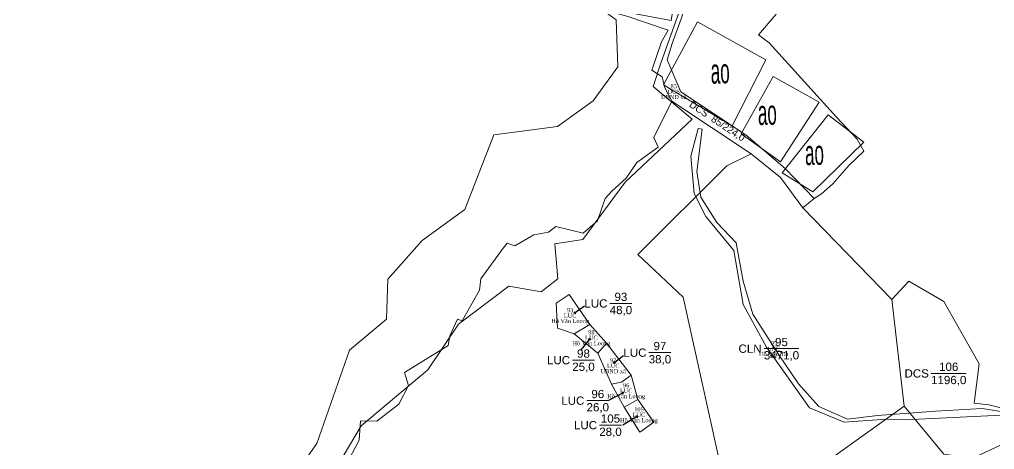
# Model space of a CAD drawing. Header units: metres. Extents: x 0 to 551036, y 0 to 1845929.
# Drawn here: x 548068.7 to 548304.8, y 1841748.4 to 1841852.5 of the extents above; entities that cross this region are included whole.
import ezdxf
from ezdxf.enums import TextEntityAlignment as Align

# ---------------------------------------------------------------- set-up
doc = ezdxf.new("R2010")
doc.units = ezdxf.units.M
doc.header["$MEASUREMENT"] = 0
for name, color, linetype, lineweight in [('BD HH1 KEM TMB$0$ao_ho_song_suoi', 7, 'Continuous', 0), ('BD HH1 KEM TMB$0$duongdapcao', 7, 'Continuous', 0), ('BD HH1 KEM TMB$0$duongdat', 7, 'Continuous', 0), ('BD HH1 KEM TMB$0$ghichuthuyetminh', 7, 'Continuous', 0), ('Level 10', 7, 'Continuous', 0), ('Level 13', 7, 'Continuous', 0), ('Level 15', 7, 'Continuous', 0), ('Level 2', 7, 'Continuous', 0), ('Level 4', 7, 'Continuous', 0)]:
    doc.layers.add(name, color=color, linetype=linetype, lineweight=lineweight)
doc.styles.add('BD HH1 KEM TMB$0$ghichuduongdien', font='', dxfattribs={"height": 6})
doc.styles.get("Standard").update_dxf_attribs({"font": '', "height": 4})
doc.styles.add('Style-Arial', font='arial.ttf')
doc.styles.add('Style-Times New Roman', font='times.ttf')
doc.styles.get('BD HH1 KEM TMB$0$ghichuduongdien').set_extended_font_data('.VnArial Narrow')
doc.styles.get('Standard').set_extended_font_data('.VnArial')
doc.dimstyles.get("Standard").update_dxf_attribs({"dimtxt": 0.18, "dimasz": 0.18, "dimexe": 0.18, "dimexo": 0.0625, "dimgap": 0.09, "dimtad": 0, "dimtih": 1, "dimtoh": 1, "dimdec": 4, "dimzin": 0, "dimdsep": 46, "dimtxsty": 'Standard', "dimcen": 0.09, "dimadec": 0, "dimazin": 0, "dimtfac": 1, "dimtdec": 4, "dimtofl": 0, "dimtmove": 0, "dimatfit": 3, "dimfxl": 1, "dimtolj": 1, "dimtzin": 0, "dimarcsym": 0})

# ---------------------------------------------------------------- blocks, each defined once
blk = doc.blocks.new('N_THUA_31')
at = {"layer": 'Level 13', "color": 5, "linetype": 'Continuous', "lineweight": 0, "style": 'Style-Arial'}
blk.add_text('85', height=1.7, rotation=326.4021, dxfattribs=at).set_placement((0.72, -0.48), align=Align.MIDDLE_RIGHT)
at = {"layer": 'Level 13', "color": 2, "linetype": 'Continuous', "lineweight": 0, "style": 'Style-Arial'}
blk.add_text('/', height=1.7, rotation=326.4021, dxfattribs=at).set_placement((1, -0.66), align=Align.MIDDLE_CENTER)
at = {"layer": 'Level 2', "color": 3, "linetype": 'Continuous', "lineweight": 0, "style": 'Style-Arial'}
blk.add_text('DCS ', height=1.7, rotation=326.4021, dxfattribs=at).set_placement((-2.05, 1.36), align=Align.MIDDLE_RIGHT)
at = {"layer": 'Level 4', "color": 1, "linetype": 'Continuous', "lineweight": 0, "style": 'Style-Arial'}
blk.add_text('224,0', height=1.7, rotation=326.4021, dxfattribs=at).set_placement((1.27, -0.85), align=Align.MIDDLE_LEFT)
blk = doc.blocks.new('N_THUA_36')
at = {"layer": 'Level 13', "color": 2, "linetype": 'Continuous', "lineweight": 0}
blk.add_line((-2.37, 0), (6.04, 0), dxfattribs=at)
at = {"layer": 'Level 13', "color": 5, "linetype": 'Continuous', "lineweight": 0, "style": 'Style-Arial'}
blk.add_text('95', height=2, dxfattribs=at).set_placement((1.84, 1.6), align=Align.MIDDLE_CENTER)
at = {"layer": 'Level 2', "color": 3, "linetype": 'Continuous', "lineweight": 0, "style": 'Style-Arial'}
blk.add_text('CLN', height=2, dxfattribs=at).set_placement((-2.97, 0), align=Align.MIDDLE_RIGHT)
at = {"layer": 'Level 4', "color": 1, "linetype": 'Continuous', "lineweight": 0, "style": 'Style-Arial'}
blk.add_text('3471,0', height=2, dxfattribs=at).set_placement((1.84, -1.6), align=Align.MIDDLE_CENTER)
blk = doc.blocks.new('N_THUA_44')
at = {"layer": 'Level 13', "color": 2, "linetype": 'Continuous', "lineweight": 0}
blk.add_line((-1.85, 0), (6.56, 0), dxfattribs=at)
at = {"layer": 'Level 13', "color": 5, "linetype": 'Continuous', "lineweight": 0, "style": 'Style-Arial'}
blk.add_text('106', height=2, dxfattribs=at).set_placement((2.36, 1.6), align=Align.MIDDLE_CENTER)
at = {"layer": 'Level 2', "color": 3, "linetype": 'Continuous', "lineweight": 0, "style": 'Style-Arial'}
blk.add_text('DCS', height=2, dxfattribs=at).set_placement((-2.45, 0), align=Align.MIDDLE_RIGHT)
at = {"layer": 'Level 4', "color": 1, "linetype": 'Continuous', "lineweight": 0, "style": 'Style-Arial'}
blk.add_text('1196,0', height=2, dxfattribs=at).set_placement((2.36, -1.6), align=Align.MIDDLE_CENTER)
blk = doc.blocks.new('N_THUA_165')
at = {"layer": 'Level 13', "color": 2, "linetype": 'Continuous', "lineweight": 0}
blk.add_line((0, 0), (5.3, 0), dxfattribs=at)
at = {"layer": 'Level 13', "color": 5, "linetype": 'Continuous', "lineweight": 0, "style": 'Style-Arial'}
blk.add_text('93', height=2, dxfattribs=at).set_placement((2.65, 1.6), align=Align.MIDDLE_CENTER)
at = {"layer": 'Level 2', "color": 3, "linetype": 'Continuous', "lineweight": 0, "style": 'Style-Arial'}
blk.add_text('LUC', height=2, dxfattribs=at).set_placement((-0.6, 0), align=Align.MIDDLE_RIGHT)
at = {"layer": 'Level 4', "color": 1, "linetype": 'Continuous', "lineweight": 0, "style": 'Style-Arial'}
blk.add_text('48,0', height=2, dxfattribs=at).set_placement((2.65, -1.6), align=Align.MIDDLE_CENTER)
blk = doc.blocks.new('TerminatorOpen')
at = {"color": 0, "linetype": 'ByBlock', "lineweight": -2}
for q in [(-1, 0.5), (-1, 0), (-1, -0.5)]:
    blk.add_line((0, 0), q, dxfattribs=at)
blk = doc.blocks.new('N_THUA_167')
at = {"layer": 'Level 13', "color": 2, "linetype": 'Continuous', "lineweight": 0}
blk.add_line((0, 0), (5.3, 0), dxfattribs=at)
at = {"layer": 'Level 13', "color": 5, "linetype": 'Continuous', "lineweight": 0, "style": 'Style-Arial'}
blk.add_text('97', height=2, dxfattribs=at).set_placement((2.65, 1.6), align=Align.MIDDLE_CENTER)
at = {"layer": 'Level 2', "color": 3, "linetype": 'Continuous', "lineweight": 0, "style": 'Style-Arial'}
blk.add_text('LUC', height=2, dxfattribs=at).set_placement((-0.6, 0), align=Align.MIDDLE_RIGHT)
at = {"layer": 'Level 4', "color": 1, "linetype": 'Continuous', "lineweight": 0, "style": 'Style-Arial'}
blk.add_text('38,0', height=2, dxfattribs=at).set_placement((2.65, -1.6), align=Align.MIDDLE_CENTER)
blk = doc.blocks.new('N_THUA_168')
at = {"layer": 'Level 13', "color": 2, "linetype": 'Continuous', "lineweight": 0}
blk.add_line((0, 0), (5.3, 0), dxfattribs=at)
at = {"layer": 'Level 13', "color": 5, "linetype": 'Continuous', "lineweight": 0, "style": 'Style-Arial'}
blk.add_text('105', height=2, dxfattribs=at).set_placement((2.65, 1.6), align=Align.MIDDLE_CENTER)
at = {"layer": 'Level 2', "color": 3, "linetype": 'Continuous', "lineweight": 0, "style": 'Style-Arial'}
blk.add_text('LUC', height=2, dxfattribs=at).set_placement((-0.6, 0), align=Align.MIDDLE_RIGHT)
at = {"layer": 'Level 4', "color": 1, "linetype": 'Continuous', "lineweight": 0, "style": 'Style-Arial'}
blk.add_text('28,0', height=2, dxfattribs=at).set_placement((2.65, -1.6), align=Align.MIDDLE_CENTER)
blk = doc.blocks.new('N_THUA_169')
at = {"layer": 'Level 13', "color": 2, "linetype": 'Continuous', "lineweight": 0}
blk.add_line((0, 0), (5.3, 0), dxfattribs=at)
at = {"layer": 'Level 13', "color": 5, "linetype": 'Continuous', "lineweight": 0, "style": 'Style-Arial'}
blk.add_text('96', height=2, dxfattribs=at).set_placement((2.65, 1.6), align=Align.MIDDLE_CENTER)
at = {"layer": 'Level 2', "color": 3, "linetype": 'Continuous', "lineweight": 0, "style": 'Style-Arial'}
blk.add_text('LUC', height=2, dxfattribs=at).set_placement((-0.6, 0), align=Align.MIDDLE_RIGHT)
at = {"layer": 'Level 4', "color": 1, "linetype": 'Continuous', "lineweight": 0, "style": 'Style-Arial'}
blk.add_text('26,0', height=2, dxfattribs=at).set_placement((2.65, -1.6), align=Align.MIDDLE_CENTER)
blk = doc.blocks.new('N_THUA_170')
at = {"layer": 'Level 13', "color": 2, "linetype": 'Continuous', "lineweight": 0}
blk.add_line((0, 0), (5.3, 0), dxfattribs=at)
at = {"layer": 'Level 13', "color": 5, "linetype": 'Continuous', "lineweight": 0, "style": 'Style-Arial'}
blk.add_text('98', height=2, dxfattribs=at).set_placement((2.65, 1.6), align=Align.MIDDLE_CENTER)
at = {"layer": 'Level 2', "color": 3, "linetype": 'Continuous', "lineweight": 0, "style": 'Style-Arial'}
blk.add_text('LUC', height=2, dxfattribs=at).set_placement((-0.6, 0), align=Align.MIDDLE_RIGHT)
at = {"layer": 'Level 4', "color": 1, "linetype": 'Continuous', "lineweight": 0, "style": 'Style-Arial'}
blk.add_text('25,0', height=2, dxfattribs=at).set_placement((2.65, -1.6), align=Align.MIDDLE_CENTER)

msp = doc.modelspace()

# ---------------------------------------------------------------- linework, layer by layer
at = {"layer": 'BD HH1 KEM TMB$0$ao_ho_song_suoi', "flags": 128}
for points in [[(548232.8701, 1841851.8875), (548224.64881, 1841836.67807), (548241.29477, 1841826.69687), (548249.44787, 1841842.72114), (548232.8701, 1841851.8875)], [(548251.15207, 1841838.63545), (548243.47451, 1841824.78415), (548252.98666, 1841817.994), (548262.36303, 1841832.45662), (548251.15207, 1841838.63545)], [(548264.47398, 1841829.38568), (548253.33121, 1841815.33034), (548260.80479, 1841810.78117), (548273.17082, 1841822.7993), (548264.47398, 1841829.38568)]]:
    msp.add_lwpolyline(points, close=True, dxfattribs=at)
at = {"layer": 'BD HH1 KEM TMB$0$duongdapcao', "flags": 128}
for points in [[(548140.368, 1841735.46309), (548151.46232, 1841754.07787), (548167.56574, 1841767.6579), (548174.99625, 1841778.74547), (548187.21094, 1841787.90028), (548195.04821, 1841786.57782), (548199.01769, 1841789.73114), (548198.30526, 1841798.17405), (548205.12503, 1841799.19111), (548215.32927, 1841813.08014), (548231.61513, 1841828.33808), (548222.14904, 1841836.27232), (548224.08294, 1841842.17193), (548231.09368, 1841861.7888)], [(548205.56349, 1841857.96753), (548213.19738, 1841852.37281), (548213.59397, 1841841.03887), (548207.58891, 1841832.79974), (548198.93693, 1841826.59473), (548183.56687, 1841824.56036), (548176.54372, 1841806.45424), (548166.24139, 1841798.98605), (548157.89508, 1841789.62798), (548157.58941, 1841779.9645), (548148.63237, 1841772.43729), (548140.70475, 1841749.8224), (548133.45133, 1841739.52773), (548123.17112, 1841733.72975), (548108.81916, 1841730.88158), (548097.92762, 1841734.54355), (548080.28032, 1841743.48459), (548069.59276, 1841742.46753), (548078.04075, 1841734.32977), (548083.13061, 1841717.95289), (548058.59574, 1841710.6498)]]:
    msp.add_lwpolyline(points, dxfattribs=at)
at = {"layer": 'BD HH1 KEM TMB$0$duongdat', "flags": 128}
msp.add_lwpolyline([(548308.09935, 1841756.75923), (548286.44727, 1841755.74371), (548277.50638, 1841755.66518), (548268.36091, 1841754.96224), (548259.99665, 1841758.47742), (548249.6004, 1841773.16306), (548243.96202, 1841783.50509), (548241.69555, 1841796.55029), (548234.89013, 1841804.77402), (548232.07573, 1841810.32024), (548231.21376, 1841819.39986), (548233.01127, 1841826.1179), (548234.02756, 1841825.88333), (548232.69902, 1841815.65037), (548233.63696, 1841809.47898), (548237.54542, 1841803.30785), (548242.2351, 1841798.38654), (548243.95485, 1841789.09083), (548246.27516, 1841781.163), (548252.57632, 1841771.30679), (548257.30966, 1841764.29234), (548262.22246, 1841758.76871), (548269.16246, 1841755.76142), (548276.47094, 1841756.62064), (548290.47298, 1841757.66414), (548301.77307, 1841758.3391), (548312.42175, 1841756.62064)], dxfattribs=at)
at = {"layer": 'Level 10', "color": 5, "linetype": 'Continuous', "lineweight": 0}
for p, q in [((548226.63, 1841832.67), (548245.83, 1841819.93)), ((548258.4, 1841806.88), (548261.09, 1841809.1)), ((548258.4, 1841806.88), (548279.95, 1841784.72)), ((548279.95, 1841784.72), (548282.92, 1841758.9)), ((548202.99, 1841776.35), (548206.81, 1841778.65)), ((548206.81, 1841778.65), (548210.83, 1841774.11)), ((548202.99, 1841776.35), (548208.74, 1841771.69)), ((548208.74, 1841771.69), (548210.83, 1841774.11)), ((548210.83, 1841774.11), (548216.84, 1841766.41)), ((548208.74, 1841771.69), (548212.08, 1841764.19)), ((548216.84, 1841766.41), (548218.46, 1841760.49)), ((548212.08, 1841764.19), (548215.09, 1841758.67)), ((548215.09, 1841758.67), (548218.46, 1841760.49))]:
    msp.add_line(p, q, dxfattribs=at)
at = {"layer": 'Level 10', "color": 5, "linetype": 'Continuous', "lineweight": 0, "flags": 128}
for points in [[(548261.09, 1841809.1), (548262.92, 1841810.3), (548265.63, 1841812.71), (548269.56, 1841817.2), (548273.11, 1841820.6), (548271.5, 1841823.51), (548266.53, 1841828.85), (548250.18, 1841846.85), (548247.65, 1841848.77), (548251.91, 1841853.77), (548262.96, 1841873.59), (548266.51, 1841877.76), (548315.01, 1841897.06), (548315.77, 1841890.6), (548318.3, 1841877.13), (548322.3, 1841869.19), (548327.85, 1841861.01), (548340.3, 1841845.67), (548355.17, 1841818.97), (548364.16, 1841803.73), (548382.1023, 1841784.0383), (548399.75, 1841764.67), (548405.15, 1841757.52), (548409.59, 1841751.35)], [(548226.63, 1841832.67), (548224.92, 1841835.94), (548224.28, 1841838.59), (548221.81, 1841840.23), (548224.19, 1841847.08), (548225.78, 1841849.89), (548215.72, 1841853.3), (548212.75, 1841854.06), (548210.08, 1841856.44), (548215.69, 1841854.28), (548226.48, 1841852.19), (548228.21, 1841863.13), (548230.59, 1841858.12), (548228.94, 1841852.65), (548226.7, 1841846.62), (548225.52, 1841842.7), (548228.82, 1841834.95), (548244.61, 1841824.46), (548254.13, 1841816.36), (548261.09, 1841809.1)], [(548148.57, 1841746.04), (548150.94, 1841750.63), (548151.27, 1841755.3), (548155.26, 1841755.28), (548160.53, 1841759.39), (548162.89, 1841763.89), (548161.94, 1841767.06), (548172.54, 1841773.53), (548172.91, 1841775.86), (548174.73, 1841779.91), (548175.93, 1841779.53), (548180.05, 1841786.95), (548180.43, 1841789.69), (548185.82, 1841797.12), (548186.79, 1841798.31), (548188.63, 1841797.66), (548193.24, 1841800.33), (548196.8, 1841801.02), (548198.55, 1841802.39), (548205.21, 1841800.75), (548208.67, 1841803.74), (548210.5, 1841809.14), (548212.13, 1841810.94), (548215.6, 1841814.02), (548218.2, 1841817.82), (548223.36, 1841821.59), (548222.29, 1841823.94), (548226.63, 1841832.67)], [(548226.48, 1841727.23), (548240, 1841737.53), (548229.36, 1841785.25), (548218.39, 1841795.58), (548240, 1841817.08), (548245.83, 1841819.93)], [(548245.83, 1841819.93), (548252.93, 1841814.23), (548258.4, 1841806.88)], [(548279.95, 1841784.72), (548284, 1841789.13), (548292.48, 1841784.23), (548301.1, 1841769.15), (548299.88, 1841759.6), (548303.43, 1841759.19), (548328.49, 1841752.81), (548342.0034, 1841746.6042), (548364.9602, 1841736.0617), (548383.19, 1841727.69)], [(548202.99, 1841776.35), (548198.96, 1841777.77), (548198.68, 1841783.82), (548201.79, 1841785.92), (548206.81, 1841778.65)], [(548212.08, 1841764.19), (548214.47, 1841764.7), (548216.84, 1841766.41)], [(548218.46, 1841760.49), (548222.33, 1841755), (548218.87, 1841752.57), (548215.09, 1841758.67)], [(548240.58, 1841717.74), (548251.2237, 1841729.3863), (548254.7, 1841733.19), (548265.29, 1841746.27), (548282.92, 1841758.9)], [(548282.92, 1841758.9), (548292.51, 1841747.22), (548299.52, 1841746.31), (548310.67, 1841751.56), (548327.5527, 1841744.7593), (548357.6384, 1841732.6402), (548378.07, 1841724.41)]]:
    msp.add_lwpolyline(points, dxfattribs=at)

# ---------------------------------------------------------------- block references
at = {"layer": 'Level 2', "color": 3, "linetype": 'Continuous', "lineweight": 0}
for name, p in [('N_THUA_31', (548237.92615, 1841827.69981)), ('N_THUA_165', (548211.66991, 1841783.73393)), ('N_THUA_167', (548221.11673, 1841771.82898)), ('N_THUA_36', (548251.3508, 1841772.79046)), ('N_THUA_170', (548202.61613, 1841770.0112)), ('N_THUA_44', (548291.32974, 1841766.8006)), ('N_THUA_169', (548206.07465, 1841760.20921)), ('N_THUA_168', (548209.15261, 1841754.27682))]:
    msp.add_blockref(name, p, dxfattribs=at)

# ---------------------------------------------------------------- texts
at = {"layer": 'BD HH1 KEM TMB$0$ghichuthuyetminh', "linetype": 'ByBlock', "style": 'BD HH1 KEM TMB$0$ghichuduongdien', "width": 0.6}
for p in [(548236.15001, 1841836.91195), (548247.55897, 1841826.89868), (548258.96792, 1841817.18285)]:
    msp.add_text('ao', height=6, rotation=1.8202087, dxfattribs=at).set_placement(p)
at = {"layer": 'Level 15', "color": 2, "linetype": 'Continuous', "lineweight": 0, "char_height": 1, "attachment_point": 5, "line_spacing_factor": 0.790495, "style": 'Style-Times New Roman'}
for s, insert in [('85\\PDCS\\PUBND xã', (548227.10276, 1841835.005)), ('93\\PLUC\\PHồ Văn Loong', (548202.03136, 1841780.63946)), ('98\\PLUC\\PHồ Văn Loong', (548207.17955, 1841775.27775)), ('95\\PLNC\\PHồ Văn Tát', (548251.3508, 1841772.79046)), ('97\\PLUC\\PUBND xã', (548212.45849, 1841768.66451)), ('96\\PLUC\\PHồ Văn Loong', (548215.60044, 1841762.44771)), ('105\\PLUC\\PHồ Văn Loong', (548218.70081, 1841756.62112))]:
    msp.add_mtext(s, dxfattribs=dict(at, insert=insert))

# ---------------------------------------------------------------- leaders
at = {"layer": 'Level 13', "color": 2, "linetype": 'Continuous', "lineweight": 0}
for points in [[(548202.97516, 1841781.37018), (548205.541, 1841783.14192)], [(548206.8787, 1841775.27081), (548204.72326, 1841772.6112)], [(548212.56583, 1841769.26939), (548214.988, 1841771.15994)], [(548214.99851, 1841762.20077), (548211.34621, 1841760.20921)], [(548218.34854, 1841756.46805), (548214.81243, 1841754.27682)]]:
    msp.add_leader(points, dimstyle='Standard', override={"dimtxt": 2, "dimasz": 0.4, "dimgap": 1, "dimtad": 1, "dimtxsty": 'Style-Arial', "dimldrblk": 'TerminatorOpen'}, dxfattribs=at)

doc.saveas('drawing.dxf')
